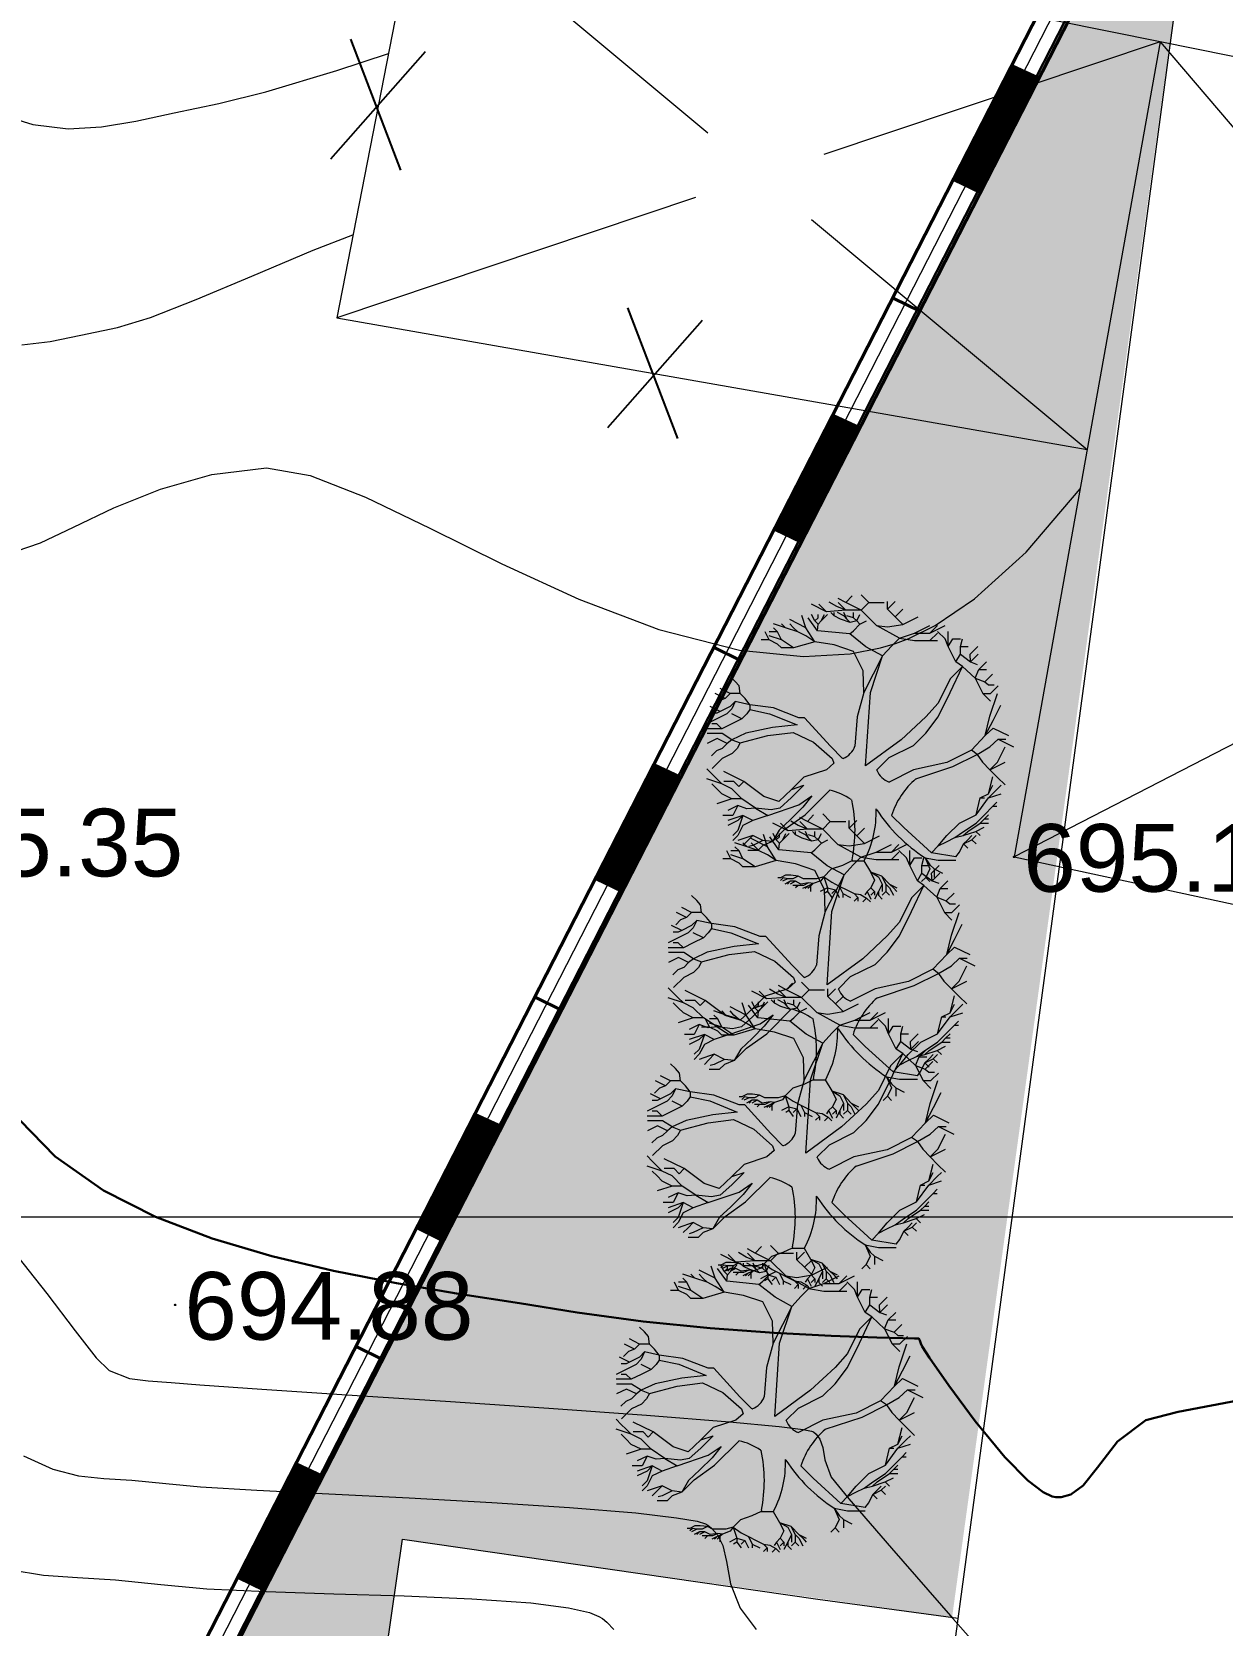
# Model space of a CAD drawing. Header units: feet. Extents: x 3381 to 683784, y 675186 to 4376258.
# Drawn here: x 682581.44 to 682599.03, y 4375747.67 to 4375771.22 of the extents above; entities that cross this region are included whole.
import ezdxf

# ---------------------------------------------------------------- set-up
doc = ezdxf.new("R2010")
doc.units = ezdxf.units.FT
doc.header["$MEASUREMENT"] = 0
doc.header["$PDMODE"] = 34
doc.header["$PDSIZE"] = 0.01
doc.layers.get('0').update_dxf_attribs({"linetype": 'CONTINUOUS'})
doc.layers.get('Defpoints').update_dxf_attribs({"linetype": 'CONTINUOUS'})
doc.layers.add('0_Point_Height', color=2, linetype='CONTINUOUS')
doc.layers.add('0_Point_Point', color=7, linetype='CONTINUOUS')
for name, color, linetype, lineweight in [('ANA HORIZONTAL', 24, 'CONTINUOUS', 30), ('das tikili', 5, 'CONTINUOUS', 0), ('HORIZANTAL', 24, 'CONTINUOUS', 13), ('km setka', 170, 'CONTINUOUS', 15), ('su xtti', 7, 'CONTINUOUS', 30), ('дерево', 96, 'CONTINUOUS', 5)]:
    doc.layers.add(name, color=color, linetype=linetype, lineweight=lineweight)
doc.styles.get("Standard").update_dxf_attribs({"font": 'arial.ttf', "height": 2})
doc.dimstyles.new('ISO-25', dxfattribs={"dimtxt": 2, "dimasz": 1, "dimexe": 1.25, "dimexo": 0.625, "dimtad": 1, "dimtxsty": 'Standard', "dimblk": 'OBLIQUE', "dimcen": 2.5, "dimadec": 0, "dimazin": 0, "dimtfac": 1, "dimtmove": 0, "dimatfit": 3, "dimldrblk": 'OBLIQUE', "dimfxl": 1, "dimarcsym": 0})
pattern_1 = [(90, (1766.15535, 840.54114), (-0.707106781, 0.707106781), [0.1875, -1.226713563]), (45, (1766.1554, 840.5411), (-0.70710678119, 0.70710678119), [0.1875, -0.8125]), (135, (1766.1554, 840.5411), (-0.70710678119, -0.70710678119), [0.1875, -0.8125])]

# ---------------------------------------------------------------- blocks, each defined once
blk = doc.blocks.new('_Oblique')
at = {"color": 0, "linetype": 'ByBlock', "lineweight": -2}
blk.add_line((-0.5, -0.5), (0.5, 0.5), dxfattribs=at)
blk = doc.blocks.new('*D71')
at = {"color": 0, "lineweight": -2, "transparency": 16777216}
blk.add_arc((682617.747, 4375829.881), 9.171, 157.6168, 262.2234, dxfattribs=at)
at = {"layer": 'Defpoints', "color": 0, "lineweight": 18, "transparency": 16777216}
for p in [(682619.446, 4375842.323), (682597.785, 4375838.101, 709.272), (682629.221, 4375825.155, 709.019), (682611.534, 4375823.135), (682606.903, 4375750.477)]:
    blk.add_point(p, dxfattribs=at)
at = {"color": 0, "lineweight": -2, "transparency": 16777216}
for p, rotation in [((682609.267, 4375833.373), 67.6168135666114), ((682616.506, 4375820.795), 352.2234362131171)]:
    blk.add_blockref('_Oblique', p, dxfattribs=dict(at, rotation=rotation))
at = {"color": 0, "lineweight": 25, "transparency": 16777216, "insert": (682611.225, 4375826.128), "char_height": 2, "attachment_point": 5, "rotation": 299.9201}
blk.add_mtext('105°', dxfattribs=at)
blk = doc.blocks.new('*D72')
at = {"color": 0, "lineweight": -2, "transparency": 16777216}
blk.add_arc((682617.747, 4375829.881), 9.031, 262.2234, 337.6168, dxfattribs=at)
at = {"layer": 'Defpoints', "color": 0, "lineweight": 18, "transparency": 16777216}
for p in [(682619.446, 4375842.323), (682597.785, 4375838.101, 709.272), (682629.221, 4375825.155, 709.019), (682620.44, 4375821.261), (682606.903, 4375750.477)]:
    blk.add_point(p, dxfattribs=at)
at = {"color": 0, "lineweight": -2, "transparency": 16777216}
for p, rotation in [((682626.097, 4375826.442), 67.61681356638918), ((682616.525, 4375820.933), 172.2234362133806)]:
    blk.add_blockref('_Oblique', p, dxfattribs=dict(at, rotation=rotation))
at = {"color": 0, "lineweight": 25, "transparency": 16777216, "insert": (682621.432, 4375823.477), "char_height": 2, "attachment_point": 5, "rotation": 29.9201}
blk.add_mtext('75°', dxfattribs=at)
blk = doc.blocks.new('sam')
at = {"layer": 'дерево'}
for p, q in [((8656816.93, 4482451.24), (8656814.29, 4482452.58)), ((8656816.93, 4482451.24), (8656815.59, 4482452.58)), ((8656818.71, 4482452.13), (8656817.38, 4482452.93)), ((8656820.29, 4482452.84), (8656818.95, 4482453.56)), ((8656820.29, 4482451.51), (8656818.95, 4482452.84)), ((8656820.29, 4482452.84), (8656821.35, 4482454)), ((8656822.96, 4482451.51), (8656820.29, 4482452.84)), ((8656824.26, 4482452.84), (8656822.96, 4482454.18)), ((8656822.96, 4482451.51), (8656824.26, 4482452.84)), ((8656824.26, 4482452.84), (8656826.94, 4482452.84)), ((8656827.53, 4482451.69), (8656827.53, 4482453.02)), ((8656827.53, 4482451.69), (8656828.86, 4482453.02)), ((8656813.34, 4482448.45), (8656810.52, 4482449.87)), ((8656813.34, 4482448.45), (8656812.63, 4482450.56)), ((8656815.33, 4482447.94), (8656813.75, 4482450.17)), ((8656814.88, 4482449.64), (8656814.32, 4482450.74)), ((8656814.88, 4482449.64), (8656815.45, 4482450.17)), ((8656815.45, 4482449.07), (8656814.88, 4482449.64)), ((8656815.45, 4482450.17), (8656815.45, 4482450.74)), ((8656815.45, 4482449.07), (8656816.01, 4482449.64)), ((8656816.01, 4482449.64), (8656817.11, 4482450.74)), ((8656816.01, 4482449.64), (8656816.54, 4482450.74)), ((8656820.29, 4482451.51), (8656816.93, 4482451.24)), ((8656818.24, 4482450.53), (8656817.67, 4482451.09)), ((8656818.24, 4482450.53), (8656818.24, 4482451.09)), ((8656819.36, 4482449.96), (8656818.24, 4482450.53)), ((8656820.29, 4482451.51), (8656818.71, 4482452.13)), ((8656819.93, 4482450.53), (8656818.8, 4482451.09)), ((8656821.03, 4482449.4), (8656819.36, 4482449.96)), ((8656820.46, 4482449.96), (8656819.93, 4482451.09)), ((8656820.46, 4482449.96), (8656819.93, 4482450.53)), ((8656822.96, 4482451.51), (8656820.29, 4482451.51)), ((8656821.59, 4482450.17), (8656820.46, 4482450.53)), ((8656821.03, 4482449.4), (8656820.46, 4482449.96)), ((8656822.16, 4482449.64), (8656821.03, 4482449.4)), ((8656821.59, 4482450.17), (8656821.59, 4482451.09)), ((8656822.16, 4482449.64), (8656821.59, 4482450.17)), ((8656822.16, 4482449.64), (8656822.72, 4482450.74)), ((8656822.72, 4482449.07), (8656822.16, 4482449.64)), ((8656822.72, 4482449.07), (8656823.85, 4482449.64)), ((8656825.6, 4482448.87), (8656822.96, 4482451.51)), ((8656828.86, 4482450.38), (8656827.53, 4482451.69)), ((8656828.86, 4482450.38), (8656830.2, 4482451.69)), ((8656830.2, 4482449.04), (8656828.86, 4482450.38)), ((8656830.2, 4482449.04), (8656832.84, 4482450.38)), ((8656806.98, 4482446.34), (8656806.27, 4482447.77)), ((8656808.41, 4482447.77), (8656806.98, 4482447.77)), ((8656809.09, 4482446.34), (8656806.98, 4482447.05)), ((8656809.81, 4482448.45), (8656807.7, 4482449.16)), ((8656808.41, 4482447.77), (8656807.7, 4482448.45)), ((8656809.09, 4482446.34), (8656808.41, 4482447.77)), ((8656809.81, 4482448.45), (8656809.09, 4482449.16)), ((8656811.91, 4482447.77), (8656809.81, 4482448.45)), ((8656811.2, 4482448.45), (8656810.52, 4482449.16)), ((8656811.91, 4482447.77), (8656811.2, 4482448.45)), ((8656813.34, 4482447.05), (8656811.91, 4482447.77)), ((8656814.88, 4482446.04), (8656813.34, 4482448.45)), ((8656814.88, 4482446.04), (8656813.34, 4482447.05)), ((8656815.33, 4482447.94), (8656815.45, 4482449.07)), ((8656820.94, 4482447.38), (8656815.33, 4482447.94)), ((8656820.94, 4482447.38), (8656821.59, 4482447.94)), ((8656823.73, 4482445.15), (8656820.94, 4482447.38)), ((8656821.59, 4482447.94), (8656822.72, 4482449.07)), ((8656829.58, 4482446.67), (8656825.6, 4482448.87)), ((8656825.6, 4482448.87), (8656827.53, 4482448.6)), ((8656827.53, 4482448.6), (8656830.2, 4482449.04)), ((8656829.58, 4482446.67), (8656832.22, 4482447.53)), ((8656832.22, 4482447.53), (8656834.89, 4482448.87)), ((8656832.22, 4482447.53), (8656834.89, 4482447.53)), ((8656834.89, 4482447.53), (8656836.2, 4482448.87)), ((8656834.89, 4482447.53), (8656837.53, 4482448.87)), ((8656834.89, 4482446.22), (8656836.2, 4482447.53)), ((8656837.53, 4482446.52), (8656836.2, 4482447.83)), ((8656838.07, 4482445.18), (8656838.07, 4482447.83)), ((8656806.98, 4482446.34), (8656805.59, 4482446.34)), ((8656808.41, 4482445.63), (8656806.98, 4482446.34)), ((8656809.09, 4482444.95), (8656808.41, 4482445.63)), ((8656811.2, 4482444.95), (8656809.09, 4482446.34)), ((8656811.2, 4482444.95), (8656809.09, 4482444.95)), ((8656814.88, 4482446.04), (8656811.2, 4482444.95)), ((8656818.24, 4482445.48), (8656814.88, 4482446.04)), ((8656821.59, 4482444.35), (8656818.24, 4482445.48)), ((8656823.28, 4482441), (8656821.59, 4482444.35)), ((8656826.67, 4482443.58), (8656823.73, 4482445.15)), ((8656826.67, 4482443.58), (8656828.24, 4482445.33)), ((8656828.24, 4482445.33), (8656829.58, 4482446.67)), ((8656829.58, 4482446.67), (8656832.22, 4482446.22)), ((8656832.22, 4482446.22), (8656834.89, 4482446.22)), ((8656834.89, 4482446.22), (8656836.2, 4482446.22)), ((8656838.07, 4482445.18), (8656837.53, 4482446.52)), ((8656838.07, 4482445.18), (8656838.87, 4482446.52)), ((8656839.4, 4482442.54), (8656838.07, 4482445.18)), ((8656838.87, 4482446.52), (8656840.18, 4482446.52)), ((8656840.18, 4482445.18), (8656840.53, 4482446.52)), ((8656840.18, 4482443.85), (8656840.18, 4482445.18)), ((8656840.18, 4482445.18), (8656841.51, 4482445.18)), ((8656841.87, 4482443.85), (8656843.2, 4482445.18)), ((8656826.67, 4482443.58), (8656823.4, 4482437.2)), ((8656824.53, 4482437.2), (8656826.67, 4482443.58)), ((8656838.39, 4482437.2), (8656840.53, 4482441.74)), ((8656840.53, 4482441.74), (8656838.39, 4482439.6)), ((8656839.4, 4482442.54), (8656840.18, 4482443.85)), ((8656840.53, 4482441.74), (8656839.4, 4482442.54)), ((8656840.18, 4482443.85), (8656841.96, 4482442.54)), ((8656840.53, 4482441.74), (8656842.76, 4482439.69)), ((8656841.96, 4482442.54), (8656841.87, 4482443.85)), ((8656841.96, 4482442.54), (8656843.29, 4482443.85)), ((8656841.96, 4482442.54), (8656843.11, 4482442.1)), ((8656843.38, 4482441.21), (8656844.69, 4482442.54)), ((8656801.05, 4482439.13), (8656800.16, 4482439.99)), ((8656801.73, 4482438.36), (8656801.05, 4482439.13)), ((8656823.4, 4482437.2), (8656823.28, 4482441)), ((8656838.39, 4482439.6), (8656836.29, 4482435.36)), ((8656842.76, 4482439.69), (8656843.38, 4482441.21)), ((8656842.76, 4482439.69), (8656844.09, 4482437.05)), ((8656842.76, 4482439.69), (8656844.42, 4482439.07)), ((8656843.38, 4482441.21), (8656844.69, 4482441.21)), ((8656844.42, 4482439.07), (8656845.76, 4482440.4)), ((8656844.42, 4482439.07), (8656845.04, 4482438.53)), ((8656845.04, 4482438.53), (8656846.02, 4482438.53)), ((8656799.3, 4482436.16), (8656797.57, 4482437.02)), ((8656799.3, 4482436.16), (8656798.26, 4482435.74)), ((8656800.16, 4482437.02), (8656798.44, 4482437.91)), ((8656800.16, 4482437.02), (8656799.3, 4482436.16)), ((8656801.91, 4482437.02), (8656800.16, 4482437.02)), ((8656801.91, 4482437.02), (8656801.73, 4482438.36)), ((8656802.77, 4482436.16), (8656801.91, 4482437.02)), ((8656803.6, 4482435.09), (8656802.77, 4482436.16)), ((8656823.4, 4482437.2), (8656822.27, 4482432.95)), ((8656823.7, 4482424.46), (8656824.53, 4482437.2)), ((8656836.29, 4482432.95), (8656838.39, 4482437.2)), ((8656844.09, 4482437.05), (8656845.4, 4482437.05)), ((8656844.09, 4482437.05), (8656845.4, 4482435.71)), ((8656845.31, 4482433.07), (8656846.65, 4482437.05)), ((8656845.4, 4482437.05), (8656846.74, 4482438.36)), ((8656798.44, 4482433.9), (8656796.68, 4482434.76)), ((8656797.84, 4482433.61), (8656796.98, 4482433.61)), ((8656798.26, 4482435.74), (8656797.4, 4482434.88)), ((8656798.44, 4482433.9), (8656797.84, 4482433.61)), ((8656799.59, 4482433.49), (8656797.84, 4482432.63)), ((8656800.16, 4482434.76), (8656798.44, 4482433.9)), ((8656800.45, 4482434.38), (8656799.59, 4482433.49)), ((8656801.05, 4482435.65), (8656800.16, 4482434.76)), ((8656801.05, 4482435.65), (8656800.45, 4482434.38)), ((8656802.21, 4482432.63), (8656800.45, 4482433.49)), ((8656803.6, 4482435.09), (8656801.05, 4482435.65)), ((8656803.07, 4482433.49), (8656802.21, 4482432.63)), ((8656803.6, 4482434.23), (8656803.07, 4482433.49)), ((8656807.7, 4482434.53), (8656803.6, 4482435.09)), ((8656803.6, 4482435.09), (8656803.6, 4482434.23)), ((8656803.6, 4482434.23), (8656806.99, 4482433.52)), ((8656806.99, 4482433.52), (8656811.79, 4482431.56)), ((8656812.09, 4482432.83), (8656807.7, 4482434.53)), ((8656836.29, 4482435.36), (8656834.15, 4482432.95)), ((8656844.51, 4482429.72), (8656845.31, 4482433.07)), ((8656845.85, 4482432.36), (8656847.18, 4482435)), ((8656797.84, 4482432.63), (8656796.12, 4482431.76)), ((8656798.73, 4482430.9), (8656796.12, 4482430.9)), ((8656797.84, 4482431.76), (8656796.98, 4482431.76)), ((8656798.73, 4482430.9), (8656797.84, 4482431.76)), ((8656800.45, 4482431.76), (8656798.73, 4482430.9)), ((8656802.21, 4482432.63), (8656800.45, 4482431.76)), ((8656807.55, 4482431.11), (8656802.89, 4482430.13)), ((8656806.72, 4482429.72), (8656811.11, 4482430.28)), ((8656811.79, 4482431.56), (8656807.55, 4482431.11)), ((8656811.11, 4482430.28), (8656814.64, 4482428.59)), ((8656813.07, 4482432.83), (8656812.09, 4482432.83)), ((8656817.61, 4482427.88), (8656813.07, 4482432.83)), ((8656822.27, 4482432.95), (8656821.86, 4482427.88)), ((8656834.15, 4482432.95), (8656829.9, 4482429)), ((8656834.15, 4482430.13), (8656836.29, 4482432.95)), ((8656844.51, 4482429.72), (8656845.85, 4482432.36)), ((8656844.51, 4482429.72), (8656845.85, 4482431.02)), ((8656845.85, 4482431.02), (8656848.52, 4482429.72)), ((8656798.79, 4482430.07), (8656796.18, 4482430.07)), ((8656797.9, 4482429.21), (8656796.18, 4482428.35)), ((8656798.79, 4482427.49), (8656797.78, 4482427.07)), ((8656799.65, 4482428.35), (8656797.9, 4482429.21)), ((8656800.48, 4482429), (8656798.79, 4482430.07)), ((8656799.65, 4482428.35), (8656798.79, 4482427.49)), ((8656800.48, 4482429), (8656799.65, 4482428.35)), ((8656802.89, 4482430.13), (8656800.48, 4482429)), ((8656800.48, 4482429), (8656801.91, 4482428.44)), ((8656801.37, 4482427.49), (8656800.51, 4482426.6)), ((8656801.91, 4482428.44), (8656801.37, 4482427.49)), ((8656801.91, 4482428.44), (8656806.72, 4482429.72)), ((8656814.64, 4482428.59), (8656817.88, 4482425.74)), ((8656819.72, 4482425.74), (8656817.61, 4482427.88)), ((8656829.9, 4482429), (8656823.7, 4482424.46)), ((8656827.8, 4482425.89), (8656832.04, 4482428.02)), ((8656832.04, 4482428.02), (8656834.15, 4482430.13)), ((8656842.08, 4482427.16), (8656844.51, 4482429.72)), ((8656843.09, 4482426.45), (8656845.31, 4482427.76)), ((8656845.31, 4482427.76), (8656846.74, 4482429.09)), ((8656846.65, 4482425.12), (8656847.98, 4482427.76)), ((8656846.74, 4482429.09), (8656849.38, 4482427.76)), ((8656846.74, 4482429.09), (8656848.07, 4482429.09)), ((8656797.78, 4482427.07), (8656796.92, 4482426.21)), ((8656798.79, 4482425.74), (8656797.04, 4482424.02)), ((8656800.51, 4482426.6), (8656798.79, 4482425.74)), ((8656818.18, 4482424.91), (8656816.9, 4482423.78)), ((8656817.88, 4482425.74), (8656818.18, 4482424.91)), ((8656819.79, 4482425.76), (8656819.73, 4482425.73)), ((8656825.66, 4482423.78), (8656827.8, 4482425.89)), ((8656837.83, 4482425.03), (8656832.04, 4482423.78)), ((8656842.08, 4482427.16), (8656837.83, 4482425.03)), ((8656838.84, 4482424.34), (8656843.09, 4482426.45)), ((8656843.09, 4482426.45), (8656842.08, 4482427.16)), ((8656843.09, 4482426.45), (8656844.01, 4482425.12)), ((8656844.01, 4482425.12), (8656845.31, 4482423.78)), ((8656845.31, 4482423.78), (8656846.65, 4482425.12)), ((8656845.31, 4482423.78), (8656847.98, 4482425.12)), ((8656796.98, 4482423.07), (8656796.12, 4482423.96)), ((8656798.73, 4482421.34), (8656796.12, 4482422.21)), ((8656797.84, 4482422.21), (8656796.98, 4482423.07)), ((8656798.73, 4482421.34), (8656797.84, 4482422.21)), ((8656802.53, 4482421.76), (8656799.06, 4482423.48)), ((8656812.95, 4482422.5), (8656810.82, 4482420.37)), ((8656816.9, 4482423.78), (8656812.95, 4482422.5)), ((8656825.68, 4482423.71), (8656825.65, 4482423.77)), ((8656832.04, 4482423.78), (8656827.8, 4482421.64)), ((8656832.44, 4482422.2), (8656832.47, 4482422.23)), ((8656832.46, 4482422.21), (8656838.84, 4482424.34)), ((8656845.07, 4482419.62), (8656845.82, 4482422.53)), ((8656845.31, 4482423.78), (8656846.65, 4482422.44)), ((8656846.65, 4482422.44), (8656847.98, 4482421.14)), ((8656797.84, 4482420.48), (8656796.98, 4482421.34)), ((8656798.73, 4482419.59), (8656797.84, 4482420.48)), ((8656800.45, 4482420.48), (8656798.73, 4482421.34)), ((8656800.45, 4482418.73), (8656798.73, 4482419.59)), ((8656800.81, 4482421.76), (8656799.06, 4482421.76)), ((8656802.21, 4482418.73), (8656800.45, 4482420.48)), ((8656801.67, 4482420.87), (8656800.81, 4482421.76)), ((8656802.53, 4482421.76), (8656801.67, 4482420.87)), ((8656806.01, 4482419.15), (8656802.53, 4482421.76)), ((8656808.62, 4482418.29), (8656806.01, 4482419.15)), ((8656810.81, 4482420.37), (8656808.62, 4482418.29)), ((8656810.82, 4482420.37), (8656812.95, 4482421.08)), ((8656812.95, 4482421.08), (8656810.82, 4482418.94)), ((8656812.09, 4482417.69), (8656814.35, 4482419.24)), ((8656814.35, 4482419.24), (8656812.8, 4482417.25)), ((8656813.22, 4482415.97), (8656817.47, 4482420.22)), ((8656843.62, 4482418.91), (8656845.07, 4482419.62)), ((8656845.07, 4482419.62), (8656845.82, 4482421.08)), ((8656845.07, 4482418.91), (8656846.53, 4482420.37)), ((8656845.07, 4482418.91), (8656847.27, 4482419.62)), ((8656846.53, 4482420.37), (8656847.27, 4482421.08)), ((8656800.45, 4482418.73), (8656797.84, 4482417.87)), ((8656801.49, 4482417.57), (8656799.77, 4482416.71)), ((8656802.21, 4482418.73), (8656800.45, 4482418.73)), ((8656801.49, 4482417.57), (8656800.63, 4482415.85)), ((8656803.07, 4482417.01), (8656801.49, 4482417.57)), ((8656804.58, 4482417.13), (8656802.21, 4482418.73)), ((8656804.58, 4482417.13), (8656803.07, 4482417.01)), ((8656807.28, 4482416.83), (8656804.58, 4482417.13)), ((8656804.58, 4482417.13), (8656806.72, 4482415.85)), ((8656806.72, 4482415.85), (8656812.09, 4482417.69)), ((8656808.83, 4482417.13), (8656807.28, 4482416.83)), ((8656810.82, 4482418.94), (8656808.83, 4482417.13)), ((8656812.8, 4482417.25), (8656810.67, 4482415.14)), ((8656821.2, 4482418.58), (8656821.29, 4482418.52)), ((8656825.63, 4482416.84), (8656825.54, 4482416.99)), ((8656842.91, 4482415.97), (8656845.07, 4482418.91)), ((8656842.91, 4482415.97), (8656843.62, 4482418.91)), ((8656843.62, 4482418.91), (8656844.36, 4482418.91)), ((8656844.36, 4482415.97), (8656845.82, 4482417.43)), ((8656845.82, 4482417.43), (8656846.53, 4482418.17)), ((8656845.82, 4482417.43), (8656846.53, 4482417.43)), ((8656800.63, 4482415.85), (8656798.91, 4482415.85)), ((8656802.38, 4482415.85), (8656799.77, 4482414.96)), ((8656801.49, 4482414.96), (8656799.77, 4482414.1)), ((8656802.38, 4482415.85), (8656801.49, 4482414.96)), ((8656802.38, 4482415.85), (8656801.49, 4482413.24)), ((8656802.38, 4482414.1), (8656801.49, 4482412.38)), ((8656804.11, 4482414.96), (8656802.38, 4482415.85)), ((8656804.11, 4482414.96), (8656802.38, 4482414.1)), ((8656806.72, 4482415.85), (8656804.11, 4482414.96)), ((8656810.67, 4482415.14), (8656808.71, 4482413.3)), ((8656809.69, 4482413.45), (8656813.22, 4482415.97)), ((8656830.35, 4482413.72), (8656828.21, 4482415.85)), ((8656835.16, 4482409.32), (8656830.35, 4482413.72)), ((8656837.8, 4482412.35), (8656840, 4482414.52)), ((8656840, 4482414.52), (8656842.91, 4482415.97)), ((8656840.71, 4482413.06), (8656842.91, 4482414.52)), ((8656841.45, 4482413.06), (8656843.62, 4482414.52)), ((8656842.85, 4482413.06), (8656844.3, 4482413.8)), ((8656842.91, 4482414.52), (8656844.36, 4482415.97)), ((8656843.62, 4482414.52), (8656844.36, 4482415.26)), ((8656843.62, 4482414.52), (8656845.07, 4482414.52)), ((8656844.36, 4482415.26), (8656845.07, 4482415.97)), ((8656844.36, 4482415.26), (8656845.07, 4482415.26)), ((8656801.49, 4482413.24), (8656800.63, 4482412.38)), ((8656801.49, 4482412.38), (8656800.63, 4482411.49)), ((8656804.11, 4482412.38), (8656801.49, 4482411.49)), ((8656803.24, 4482411.49), (8656802.38, 4482410.63)), ((8656804.11, 4482412.38), (8656803.24, 4482411.49)), ((8656805.86, 4482411.49), (8656804.11, 4482412.38)), ((8656805.86, 4482411.49), (8656804.11, 4482410.63)), ((8656807.55, 4482411.31), (8656805.86, 4482411.49)), ((8656807.55, 4482411.31), (8656805.86, 4482410.63)), ((8656807.55, 4482411.31), (8656809.69, 4482413.45)), ((8656808.71, 4482413.3), (8656807.55, 4482411.31)), ((8656836.32, 4482410.54), (8656837.8, 4482412.35)), ((8656836.32, 4482410.54), (8656837.77, 4482411.28)), ((8656837.77, 4482411.28), (8656839.23, 4482411.99)), ((8656839.23, 4482411.99), (8656840.71, 4482413.06)), ((8656839.23, 4482411.99), (8656840.68, 4482412.35)), ((8656840, 4482409.44), (8656840.71, 4482410.89)), ((8656840.68, 4482412.35), (8656842.85, 4482413.06)), ((8656840.68, 4482412.35), (8656841.45, 4482413.06)), ((8656840.71, 4482410.89), (8656842.16, 4482411.61)), ((8656840.71, 4482410.89), (8656841.45, 4482411.61)), ((8656840.71, 4482410.89), (8656841.45, 4482410.15)), ((8656841.45, 4482411.61), (8656842.16, 4482412.35)), ((8656842.16, 4482411.61), (8656842.91, 4482412.35)), ((8656842.16, 4482411.61), (8656842.91, 4482410.89)), ((8656842.85, 4482413.06), (8656843.59, 4482412.35)), ((8656804.97, 4482409.77), (8656803.24, 4482409.77)), ((8656804.11, 4482410.63), (8656803.42, 4482410.45)), ((8656805.86, 4482410.63), (8656804.97, 4482409.77)), ((8656821.35, 4482408.15), (8656821.32, 4482407.91)), ((8656834.03, 4482408.49), (8656836.29, 4482408.04)), ((8656834.03, 4482408.49), (8656834.89, 4482407.24)), ((8656834.03, 4482408.49), (8656834.89, 4482406.53)), ((8656835.16, 4482409.32), (8656836.32, 4482410.54)), ((8656839.4, 4482408.64), (8656835.16, 4482409.32)), ((8656839.4, 4482408.64), (8656840, 4482409.44)), ((8656809.81, 4482405.46), (8656808.91, 4482404.99)), ((8656810.73, 4482405.46), (8656809.81, 4482405.46)), ((8656811.97, 4482405.31), (8656810.73, 4482405.46)), ((8656811.97, 4482405.31), (8656811.08, 4482404.84)), ((8656812.89, 4482404.84), (8656811.97, 4482405.31)), ((8656817.73, 4482406.5), (8656816.43, 4482405.19)), ((8656819.69, 4482407.15), (8656817.73, 4482406.5)), ((8656821.29, 4482407.93), (8656819.69, 4482407.15)), ((8656821.29, 4482407.93), (8656823.4, 4482407.93)), ((8656823.4, 4482407.93), (8656824.53, 4482406.03)), ((8656823.47, 4482407.99), (8656823.41, 4482407.93)), ((8656824.53, 4482406.03), (8656826.49, 4482405.37)), ((8656824.53, 4482406.03), (8656825.93, 4482405.19)), ((8656824.53, 4482406.03), (8656825.27, 4482404.57)), ((8656826.49, 4482405.37), (8656827.88, 4482403.92)), ((8656826.49, 4482405.37), (8656827.23, 4482403.92)), ((8656834.89, 4482406.53), (8656834.18, 4482405.08)), ((8656834.89, 4482407.24), (8656835.63, 4482406.53)), ((8656835.63, 4482406.53), (8656835.63, 4482405.08)), ((8656835.63, 4482406.53), (8656837.09, 4482405.79)), ((8656836.29, 4482408.04), (8656839.4, 4482408.04)), ((8656808.91, 4482404.99), (8656808.44, 4482404.99)), ((8656809.36, 4482404.99), (8656808.91, 4482404.54)), ((8656810.16, 4482404.84), (8656809.24, 4482404.39)), ((8656810.16, 4482404.84), (8656809.36, 4482404.99)), ((8656810.61, 4482404.39), (8656809.69, 4482403.92)), ((8656811.08, 4482404.84), (8656810.16, 4482404.84)), ((8656810.61, 4482404.39), (8656810.16, 4482403.92)), ((8656811.53, 4482404.39), (8656810.61, 4482403.92)), ((8656811.53, 4482404.39), (8656810.61, 4482404.39)), ((8656811.97, 4482403.68), (8656811.08, 4482403.68)), ((8656812.45, 4482403.92), (8656811.53, 4482404.39)), ((8656811.97, 4482403.68), (8656811.53, 4482403.24)), ((8656812.89, 4482403.68), (8656811.97, 4482403.68)), ((8656813.81, 4482404.13), (8656812.45, 4482403.92)), ((8656813.66, 4482403.56), (8656812.74, 4482403.12)), ((8656815.18, 4482404.84), (8656812.89, 4482404.84)), ((8656813.81, 4482404.13), (8656812.89, 4482403.68)), ((8656813.66, 4482403.56), (8656813.22, 4482403.12)), ((8656814.58, 4482404.01), (8656813.66, 4482403.56)), ((8656814.11, 4482403.56), (8656813.66, 4482403.12)), ((8656814.58, 4482404.01), (8656813.81, 4482404.13)), ((8656814.58, 4482404.01), (8656814.11, 4482403.56)), ((8656814.11, 4482403.56), (8656814.11, 4482402.64)), ((8656815.95, 4482404.48), (8656814.58, 4482404.01)), ((8656816.43, 4482405.19), (8656815.18, 4482404.84)), ((8656817.08, 4482403.27), (8656815.8, 4482402.61)), ((8656816.43, 4482405.19), (8656815.95, 4482404.48)), ((8656816.43, 4482405.19), (8656817.08, 4482403.27)), ((8656816.43, 4482405.19), (8656817.82, 4482404.22)), ((8656817.08, 4482402.61), (8656816.51, 4482402.26)), ((8656817.08, 4482403.27), (8656817.08, 4482402.61)), ((8656817.08, 4482403.27), (8656818.47, 4482402.91)), ((8656817.08, 4482402.61), (8656817.82, 4482401.6)), ((8656817.82, 4482404.22), (8656819.13, 4482403.56)), ((8656818.47, 4482402.91), (8656817.82, 4482402.26)), ((8656818.47, 4482402.91), (8656819.13, 4482401.6)), ((8656819.13, 4482403.56), (8656819.78, 4482402.26)), ((8656819.13, 4482403.56), (8656820.43, 4482402.91)), ((8656820.43, 4482402.91), (8656821.71, 4482402.26)), ((8656823.97, 4482402.61), (8656823.58, 4482402.02)), ((8656824.62, 4482403.27), (8656823.97, 4482402.61)), ((8656823.97, 4482402.61), (8656824.62, 4482401.31)), ((8656825.27, 4482404.57), (8656824.62, 4482403.27)), ((8656824.62, 4482403.27), (8656825.27, 4482402.61)), ((8656825.27, 4482402.61), (8656824.62, 4482401.96)), ((8656825.93, 4482402.61), (8656825.27, 4482401.31)), ((8656825.27, 4482402.61), (8656825.27, 4482401.96)), ((8656825.93, 4482405.19), (8656826.58, 4482403.92)), ((8656826.58, 4482403.92), (8656825.93, 4482402.61)), ((8656825.93, 4482402.61), (8656825.93, 4482401.96)), ((8656826.58, 4482403.92), (8656826.58, 4482402.61)), ((8656827.23, 4482402.61), (8656826.58, 4482401.96)), ((8656827.23, 4482403.92), (8656827.23, 4482402.61)), ((8656827.23, 4482403.92), (8656827.88, 4482403.27)), ((8656827.23, 4482402.61), (8656827.88, 4482401.96)), ((8656827.88, 4482403.92), (8656829.16, 4482403.27)), ((8656827.88, 4482403.92), (8656828.54, 4482403.27)), ((8656827.88, 4482403.27), (8656828.54, 4482401.96)), ((8656828.54, 4482403.27), (8656829.16, 4482402.61)), ((8656834.18, 4482405.08), (8656833.44, 4482404.33)), ((8656834.18, 4482405.08), (8656834.89, 4482404.33)), ((8656819.78, 4482402.26), (8656821.09, 4482401.6)), ((8656819.78, 4482402.26), (8656819.78, 4482401.6)), ((8656821.71, 4482402.26), (8656822.36, 4482401.6)), ((8656821.71, 4482402.26), (8656822.84, 4482402.08)), ((8656822.36, 4482401.6), (8656821.71, 4482400.95)), ((8656822.36, 4482401.6), (8656822.36, 4482400.95)), ((8656822.84, 4482402.08), (8656823.88, 4482401.48)), ((8656823.88, 4482401.48), (8656823.25, 4482400.83)), ((8656823.88, 4482401.48), (8656824.53, 4482400.83)), ((8656825.93, 4482401.96), (8656826.58, 4482401.31))]:
    blk.add_line(p, q, dxfattribs=at)
for centre, radius, start, end in [((8656818.5, 4482429.09), 3.57, 291.0582, 340.0573), ((8656829.01, 4482425), 3.57, 201.058, 250.0568), ((8656841.78, 4482411.4), 14.28, 130.8291, 161.8284), ((8656815.12, 4482409.8), 10.68, 55.3162, 77.3154), ((8656796.92, 4482413.21), 24.95, 348.2991, 12.2999), ((8656807.73, 4482416.36), 17.82, 332.0051, 2.0039), ((8656849.47, 4482432.42), 28.48, 213.1714, 237.1713)]:
    blk.add_arc(centre, radius, start, end, dxfattribs=at)

msp = doc.modelspace()

# ---------------------------------------------------------------- hatches: boundary and pattern name
at = {"lineweight": 25}
h = msp.add_hatch(dxfattribs=at)
h.set_pattern_fill('GRASS', color=3)
h.set_pattern_definition(pattern_1)
edge = h.paths.add_edge_path(flags=16)
edge.add_arc((682579.126, 4375717.036), 3.56, 0, 360)
edge = h.paths.add_edge_path()
edge.add_line((682581.918, 4375719.244), (682586.455, 4375718.637))
edge.add_line((682586.455, 4375718.637), (682586.842, 4375721.526))
edge.add_line((682586.842, 4375721.526), (682579.516, 4375722.515))
edge.add_line((682579.516, 4375722.515), (682581.657, 4375738.371))
edge.add_line((682581.657, 4375738.371), (682590.03, 4375737.24))
edge.add_line((682590.03, 4375737.24), (682590.757, 4375742.624))
edge.add_line((682590.757, 4375742.624), (682586.105, 4375743.295))
edge.add_line((682586.105, 4375743.295), (682586.919, 4375748.936))
edge.add_line((682586.919, 4375748.936), (682595.041, 4375747.783))
edge.add_line((682595.041, 4375747.783), (682598.787, 4375774.898))
edge.add_line((682598.787, 4375774.898), (682598.88, 4375775.588))
edge.add_line((682598.88, 4375775.588), (682598.609, 4375775.095))
edge.add_line((682598.609, 4375775.095), (682561.072, 4375701.765))
edge.add_line((682561.072, 4375701.765), (682652.667, 4375673.889))
edge.add_line((682652.667, 4375673.889), (682684.525, 4375754.529))
edge.add_line((682684.525, 4375754.529), (682677.414, 4375757.25))
edge.add_line((682677.414, 4375757.25), (682675.66, 4375752.667))
edge.add_line((682675.66, 4375752.667), (682667.296, 4375755.6))
edge.add_arc((682826.725, 4375690.715), 172.127, 157.85455, 159.31778)
edge.add_line((682665.691, 4375751.508), (682679.056, 4375749.711))
edge.add_line((682679.056, 4375749.711), (682678.314, 4375744.463))
edge.add_line((682678.314, 4375744.463), (682664.985, 4375746.27))
edge.add_arc((682665.285, 4375743.129), 3.155, 95.4615, 167.5925)
edge.add_line((682662.203, 4375743.807), (682662.203, 4375742.852))
edge.add_line((682662.203, 4375742.852), (682663.87, 4375743.246))
edge.add_line((682663.87, 4375743.246), (682669.462, 4375742.267))
edge.add_line((682669.462, 4375742.267), (682667.512, 4375729.083))
edge.add_line((682667.512, 4375729.083), (682667.293, 4375729.083))
edge.add_line((682667.293, 4375729.083), (682662.203, 4375729.801))
edge.add_line((682662.203, 4375729.801), (682662.815, 4375735.168))
edge.add_line((682662.815, 4375735.168), (682667.918, 4375734.469))
edge.add_line((682667.918, 4375734.469), (682668.269, 4375737.031))
edge.add_line((682668.269, 4375737.031), (682663.089, 4375737.741))
edge.add_line((682663.089, 4375737.741), (682663.684, 4375742.829))
edge.add_line((682663.684, 4375742.829), (682662.104, 4375742.62))
edge.add_line((682662.104, 4375742.62), (682660.048, 4375726.654))
edge.add_line((682660.048, 4375726.654), (682668.784, 4375725.445))
edge.add_line((682668.784, 4375725.445), (682667.953, 4375718.089))
edge.add_line((682667.953, 4375718.089), (682659.17, 4375719.305))
edge.add_line((682659.17, 4375719.305), (682658.791, 4375716.654))
edge.add_line((682658.791, 4375716.654), (682652.663, 4375717.458))
edge.add_arc((682652.227, 4375707.467), 10, 87.4993, 110.7786)
edge.add_line((682648.679, 4375716.817), (682658.429, 4375715.391))
edge.add_line((682658.429, 4375715.391), (682657.802, 4375711.896))
edge.add_line((682657.802, 4375711.896), (682654.491, 4375712.422))
edge.add_line((682654.491, 4375712.422), (682654.885, 4375715.496))
edge.add_line((682654.885, 4375715.496), (682652.353, 4375715.831))
edge.add_line((682652.353, 4375715.831), (682651.948, 4375712.769))
edge.add_line((682651.948, 4375712.769), (682648.624, 4375713.209))
edge.add_line((682648.624, 4375713.209), (682648.977, 4375716.307))
edge.add_line((682648.977, 4375716.307), (682648.183, 4375716.613))
edge.add_arc((682652.396, 4375707.255), 10.263, 114.2395, 179.0096)
edge.add_line((682642.135, 4375707.432), (682641.785, 4375704.796))
edge.add_line((682641.785, 4375704.796), (682638.798, 4375705.123))
edge.add_line((682638.798, 4375705.123), (682637.918, 4375700.26))
edge.add_line((682637.918, 4375700.26), (682629.208, 4375701.474))
edge.add_line((682629.208, 4375701.474), (682629.896, 4375706.374))
edge.add_line((682629.896, 4375706.374), (682622.97, 4375707.293))
edge.add_line((682622.97, 4375707.293), (682622.557, 4375704.184))
edge.add_line((682622.557, 4375704.184), (682595.928, 4375707.777))
edge.add_line((682595.928, 4375707.777), (682585.207, 4375709.32))
edge.add_line((682585.207, 4375709.32), (682586.256, 4375717.15))
edge.add_line((682586.256, 4375717.15), (682582.635, 4375717.635))
edge.add_arc((682579.126, 4375717.036), 3.56, 9.688, 38.3434)
h = msp.add_hatch(dxfattribs=at)
h.set_pattern_fill('GRASS', color=3)
h.set_pattern_definition(pattern_1)
edge = h.paths.add_edge_path(flags=16)
edge.add_arc((682579.126, 4375717.036), 3.56, 0, 360)
edge = h.paths.add_edge_path()
edge.add_line((682581.918, 4375719.244), (682586.455, 4375718.637))
edge.add_line((682586.455, 4375718.637), (682586.842, 4375721.526))
edge.add_line((682586.842, 4375721.526), (682579.516, 4375722.515))
edge.add_line((682579.516, 4375722.515), (682581.657, 4375738.371))
edge.add_line((682581.657, 4375738.371), (682590.03, 4375737.24))
edge.add_line((682590.03, 4375737.24), (682590.757, 4375742.624))
edge.add_line((682590.757, 4375742.624), (682586.105, 4375743.295))
edge.add_line((682586.105, 4375743.295), (682586.919, 4375748.936))
edge.add_line((682586.919, 4375748.936), (682595.041, 4375747.783))
edge.add_line((682595.041, 4375747.783), (682598.787, 4375774.898))
edge.add_line((682598.787, 4375774.898), (682598.88, 4375775.588))
edge.add_line((682598.88, 4375775.588), (682598.609, 4375775.095))
edge.add_line((682598.609, 4375775.095), (682561.072, 4375701.765))
edge.add_line((682561.072, 4375701.765), (682652.667, 4375673.889))
edge.add_line((682652.667, 4375673.889), (682684.525, 4375754.529))
edge.add_line((682684.525, 4375754.529), (682677.414, 4375757.25))
edge.add_line((682677.414, 4375757.25), (682675.66, 4375752.667))
edge.add_line((682675.66, 4375752.667), (682667.296, 4375755.6))
edge.add_arc((682826.725, 4375690.715), 172.127, 157.85455, 159.31778)
edge.add_line((682665.691, 4375751.508), (682679.056, 4375749.711))
edge.add_line((682679.056, 4375749.711), (682678.314, 4375744.463))
edge.add_line((682678.314, 4375744.463), (682664.985, 4375746.27))
edge.add_arc((682665.285, 4375743.129), 3.155, 95.4615, 167.5925)
edge.add_line((682662.203, 4375743.807), (682662.203, 4375742.852))
edge.add_line((682662.203, 4375742.852), (682663.87, 4375743.246))
edge.add_line((682663.87, 4375743.246), (682669.462, 4375742.267))
edge.add_line((682669.462, 4375742.267), (682667.512, 4375729.083))
edge.add_line((682667.512, 4375729.083), (682667.293, 4375729.083))
edge.add_line((682667.293, 4375729.083), (682662.203, 4375729.801))
edge.add_line((682662.203, 4375729.801), (682662.815, 4375735.168))
edge.add_line((682662.815, 4375735.168), (682667.918, 4375734.469))
edge.add_line((682667.918, 4375734.469), (682668.269, 4375737.031))
edge.add_line((682668.269, 4375737.031), (682663.089, 4375737.741))
edge.add_line((682663.089, 4375737.741), (682663.684, 4375742.829))
edge.add_line((682663.684, 4375742.829), (682662.104, 4375742.62))
edge.add_line((682662.104, 4375742.62), (682660.048, 4375726.654))
edge.add_line((682660.048, 4375726.654), (682668.784, 4375725.445))
edge.add_line((682668.784, 4375725.445), (682667.953, 4375718.089))
edge.add_line((682667.953, 4375718.089), (682659.17, 4375719.305))
edge.add_line((682659.17, 4375719.305), (682658.791, 4375716.654))
edge.add_line((682658.791, 4375716.654), (682652.663, 4375717.458))
edge.add_arc((682652.227, 4375707.467), 10, 87.4993, 110.7786)
edge.add_line((682648.679, 4375716.817), (682658.429, 4375715.391))
edge.add_line((682658.429, 4375715.391), (682657.802, 4375711.896))
edge.add_line((682657.802, 4375711.896), (682654.491, 4375712.422))
edge.add_line((682654.491, 4375712.422), (682654.885, 4375715.496))
edge.add_line((682654.885, 4375715.496), (682652.353, 4375715.831))
edge.add_line((682652.353, 4375715.831), (682651.948, 4375712.769))
edge.add_line((682651.948, 4375712.769), (682648.624, 4375713.209))
edge.add_line((682648.624, 4375713.209), (682648.977, 4375716.307))
edge.add_line((682648.977, 4375716.307), (682648.183, 4375716.613))
edge.add_arc((682652.396, 4375707.255), 10.263, 114.2395, 179.0096)
edge.add_line((682642.135, 4375707.432), (682641.785, 4375704.796))
edge.add_line((682641.785, 4375704.796), (682638.798, 4375705.123))
edge.add_line((682638.798, 4375705.123), (682637.918, 4375700.26))
edge.add_line((682637.918, 4375700.26), (682629.208, 4375701.474))
edge.add_line((682629.208, 4375701.474), (682629.896, 4375706.374))
edge.add_line((682629.896, 4375706.374), (682622.97, 4375707.293))
edge.add_line((682622.97, 4375707.293), (682623.404, 4375710.567))
edge.add_arc((682620.431, 4375710.962), 3, 352.4412, 442.1402)
edge.add_line((682620.841, 4375713.934), (682608.946, 4375715.58))
edge.add_line((682608.946, 4375715.58), (682607.684, 4375706.157))
edge.add_line((682607.684, 4375706.157), (682600.38, 4375707.136))
edge.add_line((682600.38, 4375707.136), (682601.634, 4375716.585))
edge.add_line((682601.634, 4375716.585), (682598.619, 4375717.007))
edge.add_line((682598.619, 4375717.007), (682597.358, 4375707.502))
edge.add_line((682597.358, 4375707.502), (682595.928, 4375707.777))
edge.add_line((682595.928, 4375707.777), (682585.207, 4375709.32))
edge.add_line((682585.207, 4375709.32), (682586.256, 4375717.15))
edge.add_line((682586.256, 4375717.15), (682582.635, 4375717.635))
edge.add_arc((682579.126, 4375717.036), 3.56, 9.688, 38.3434)
at = {"lineweight": 50}
h = msp.add_hatch(dxfattribs=at)
h.set_pattern_fill('ANSI31', scale=0.3, angle=-108.2544)
h.set_pattern_definition([(296.7456132817, (-3258624.186352, 6397109.19659), (0.03348800255758, 0.01687612765725), [])])
h.paths.add_polyline_path([(682596.322, 4375770.529), (682595.461, 4375768.847), (682595.074, 4375769.036), (682595.931, 4375770.71)])
h = msp.add_hatch(dxfattribs=at)
h.set_pattern_fill('ANSI31', scale=0.3, angle=-108.2544)
h.set_pattern_definition([(296.7456132817, (-3258626.832345, 6397104.030534), (0.03348800255758, 0.01687612765725), [])])
h.paths.add_polyline_path([(682593.676, 4375765.363), (682592.815, 4375763.681), (682592.428, 4375763.87), (682593.285, 4375765.544)])
h = msp.add_hatch(dxfattribs=at)
h.set_pattern_fill('ANSI31', scale=0.3, angle=-108.2544)
h.set_pattern_definition([(296.7456132817, (-3258629.478337, 6397098.86448), (0.03348800255758, 0.01687612765725), [])])
h.paths.add_polyline_path([(682591.03, 4375760.197), (682590.169, 4375758.515), (682589.782, 4375758.704), (682590.639, 4375760.378)])
h = msp.add_hatch(dxfattribs=at)
h.set_pattern_fill('ANSI31', scale=0.3, angle=-108.2544)
h.set_pattern_definition([(296.7456132817, (-3258632.12433, 6397093.698426), (0.03348800255758, 0.01687612765725), [])])
h.paths.add_polyline_path([(682588.384, 4375755.031), (682587.523, 4375753.349), (682587.136, 4375753.538), (682587.993, 4375755.212)])
h = msp.add_hatch(dxfattribs=at)
h.set_pattern_fill('ANSI31', scale=0.3, angle=-108.2544)
h.set_pattern_definition([(296.7456132817, (-3258634.77032, 6397088.532372), (0.03348800255758, 0.01687612765725), [])])
h.paths.add_polyline_path([(682585.738, 4375749.865), (682584.877, 4375748.183), (682584.49, 4375748.372), (682585.347, 4375750.046)])

# ---------------------------------------------------------------- linework, layer by layer
at = {"color": 1, "lineweight": 25}
for p, q in [((682585.859, 4375769.34, -686.994), (682587.262, 4375770.928, -686.994)), ((682586.151, 4375771.109, 10.506), (682586.888, 4375769.176, -686.994)), ((682589.952, 4375765.37, -686.994), (682591.355, 4375766.959, -686.994)), ((682590.245, 4375767.139, 10.506), (682590.981, 4375765.206, -686.994))]:
    msp.add_line(p, q, dxfattribs=at)
at = {"color": 7, "lineweight": 50}
for p, q in [((682594.562, 4375767.092, -686.994), (682594.181, 4375767.278, -686.994)), ((682591.916, 4375761.926, -686.994), (682591.535, 4375762.112, -686.994)), ((682589.27, 4375756.76, -686.994), (682588.889, 4375756.946, -686.994)), ((682586.624, 4375751.594, -686.994), (682586.243, 4375751.78, -686.994))]:
    msp.add_line(p, q, dxfattribs=at)
at = {"color": 7, "lineweight": 18}
msp.add_line((682593.055, 4375748.051, -686.994), (682595.132, 4375747.771, -686.994), dxfattribs=at)
at = {"color": 7, "lineweight": 30, "elevation": -686.994}
for points in [[(682672.67, 4375759.494), (682685.045, 4375754.758), (682652.903, 4375673.398), (682560.498, 4375701.522), (682603.689, 4375785.894), (682663.328, 4375763.07)], [(682672.527, 4375759.121), (682684.525, 4375754.529), (682652.667, 4375673.889), (682561.072, 4375701.765), (682603.881, 4375785.393), (682663.185, 4375762.696)]]:
    msp.add_lwpolyline(points, dxfattribs=at)
at = {"color": 1, "lineweight": 0, "elevation": -686.994}
msp.add_lwpolyline([(682560.785, 4375701.643), (682603.785, 4375785.643), (682684.785, 4375754.643), (682652.785, 4375673.643)], close=True, dxfattribs=at)
at = {"color": 7, "lineweight": 50, "elevation": -686.994}
for points in [[(682663.437, 4375762.629), (682663.612, 4375762.99), (682638.289, 4375772.672), (682599.394, 4375777.506), (682564.349, 4375709.042), (682661.897, 4375696.054), (682677.674, 4375735.97), (682677.315, 4375736.112), (682661.639, 4375696.507), (682564.984, 4375709.345), (682599.673, 4375777.072), (682638.188, 4375772.298), (682663.437, 4375762.629)], [(682596.322, 4375770.529), (682595.461, 4375768.847), (682595.074, 4375769.036), (682595.931, 4375770.71), (682596.322, 4375770.529)], [(682593.676, 4375765.363), (682592.815, 4375763.681), (682592.428, 4375763.87), (682593.285, 4375765.544), (682593.676, 4375765.363)], [(682591.03, 4375760.197), (682590.169, 4375758.515), (682589.782, 4375758.704), (682590.639, 4375760.378), (682591.03, 4375760.197)], [(682588.384, 4375755.031), (682587.523, 4375753.349), (682587.136, 4375753.538), (682587.993, 4375755.212), (682588.384, 4375755.031)], [(682585.738, 4375749.865), (682584.877, 4375748.183), (682584.49, 4375748.372), (682585.347, 4375750.046), (682585.738, 4375749.865)]]:
    msp.add_lwpolyline(points, dxfattribs=at)
at = {"color": 7, "lineweight": 18}
for points, elevation in [([(682590.922, 4375716.526), (682598.886, 4375775.635), (682604.849, 4375774.829), (682596.869, 4375715.728)], -686.994), ([(682590.757, 4375742.624), (682586.105, 4375743.295), (682586.919, 4375748.936), (682593.055, 4375748.051)], -1380.994)]:
    msp.add_lwpolyline(points, dxfattribs=dict(at, elevation=elevation))
at = {"linetype": 'Continuous'}
msp.add_open_spline([(682575.895, 4375847.878, -686.994), (682575.783, 4375847.748, -686.994), (682575.672, 4375847.617, -686.994), (682575.091, 4375846.933, -686.994), (682574.635, 4375846.383, -686.994), (682573.647, 4375845.094, -686.994), (682573.15, 4375844.358, -686.994), (682572.463, 4375843.039, -686.994), (682572.237, 4375842.453, -686.994), (682572.048, 4375841.613, -686.994), (682572.009, 4375841.353, -686.994), (682571.973, 4375840.824, -686.994), (682571.975, 4375840.549, -686.994), (682572.059, 4375839.439, -686.994), (682572.29, 4375838.536, -686.994), (682572.841, 4375837.11, -686.994), (682573.086, 4375836.582, -686.994), (682573.623, 4375835.561, -686.994), (682573.917, 4375835.067, -686.994), (682575.001, 4375833.386, -686.994), (682575.893, 4375832.24, -686.994), (682577.411, 4375830.249, -686.994), (682578.024, 4375829.433, -686.994), (682579.194, 4375827.697, -686.994), (682579.749, 4375826.78, -686.994), (682580.496, 4375825.225, -686.994), (682580.743, 4375824.63, -686.994), (682581.153, 4375823.395, -686.994), (682581.314, 4375822.765, -686.994), (682581.671, 4375820.85, -686.994), (682581.74, 4375819.545, -686.994), (682581.569, 4375817.144, -686.994), (682581.368, 4375816.049, -686.994), (682580.767, 4375813.938, -686.994), (682580.365, 4375812.919, -686.994), (682579.411, 4375810.98, -686.994), (682578.86, 4375810.059, -686.994), (682577.479, 4375808.044, -686.994), (682576.616, 4375806.979, -686.994), (682574.831, 4375804.973, -686.994), (682573.911, 4375804.028, -686.994), (682572.244, 4375802.322, -686.994), (682571.495, 4375801.555, -686.994), (682570.318, 4375800.28, -686.994), (682569.873, 4375799.777, -686.994), (682569.001, 4375798.741, -686.994), (682568.575, 4375798.212, -686.994), (682567.321, 4375796.596, -686.994), (682566.516, 4375795.48, -686.994), (682564.989, 4375793.271, -686.994), (682564.263, 4375792.183, -686.994), (682562.841, 4375789.994, -686.994), (682562.147, 4375788.89, -686.994), (682560.117, 4375785.547, -686.994), (682558.837, 4375783.278, -686.994), (682556.46, 4375778.663, -686.994), (682555.364, 4375776.315, -686.994), (682553.71, 4375772.312, -686.994), (682553.093, 4375770.678, -686.994), (682551.97, 4375767.37, -686.994), (682551.462, 4375765.693, -686.994), (682550.464, 4375762.111, -686.994), (682549.985, 4375760.202, -686.994), (682549.213, 4375756.948, -686.994), (682548.907, 4375755.608, -686.994), (682548.316, 4375752.935, -686.994), (682548.033, 4375751.6, -686.994), (682547.617, 4375749.474, -686.994), (682547.468, 4375748.68, -686.994), (682547.235, 4375747.292, -686.994), (682547.146, 4375746.694, -686.994), (682547.009, 4375745.5, -686.994), (682546.959, 4375744.9, -686.994), (682546.865, 4375743.092, -686.994), (682546.874, 4375741.877, -686.994), (682547.063, 4375738.743, -686.994), (682547.343, 4375736.834, -686.994), (682548.133, 4375733.027, -686.994), (682548.64, 4375731.128, -686.994), (682549.386, 4375728.588, -686.994), (682549.58, 4375727.946, -686.994), (682549.973, 4375726.669, -686.994), (682550.171, 4375726.039, -686.994), (682550.566, 4375724.877, -686.994), (682550.76, 4375724.341, -686.994), (682551.112, 4375723.467, -686.994), (682551.26, 4375723.122, -686.994), (682551.542, 4375722.515, -686.994), (682551.674, 4375722.249, -686.994), (682551.953, 4375721.706, -686.994), (682552.1, 4375721.43, -686.994), (682552.551, 4375720.589, -686.994), (682552.866, 4375720.01, -686.994), (682553.392, 4375718.938, -686.994), (682553.608, 4375718.458, -686.994), (682553.928, 4375717.615, -686.994), (682554.046, 4375717.262, -686.994), (682554.242, 4375716.544, -686.994), (682554.321, 4375716.186, -686.994), (682554.515, 4375715.128, -686.994), (682554.592, 4375714.439, -686.994), (682554.67, 4375713.698, -686.994), (682554.679, 4375713.616, -686.994), (682556.413, 4375709.304, -686.994)], degree=3, knots=[53.457323, 53.457323, 53.457323, 53.457323, 53.943342, 53.943342, 56.016553, 56.016553, 58.839775, 58.839775, 61.186701, 61.186701, 62.257023, 62.257023, 63.327345, 63.327345, 66.426341, 66.426341, 68.26825, 68.26825, 70.110159, 70.110159, 74.62153, 74.62153, 77.595, 77.595, 80.568471, 80.568471, 82.304355, 82.304355, 84.04024, 84.04024, 87.512009, 87.512009, 90.504027, 90.504027, 93.496045, 93.496045, 96.488063, 96.488063, 100.372173, 100.372173, 104.256283, 104.256283, 107.517701, 107.517701, 109.618427, 109.618427, 111.719153, 111.719153, 115.920605, 115.920605, 119.858792, 119.858792, 123.796978, 123.796978, 131.673352, 131.673352, 139.553481, 139.553481, 144.894421, 144.894421, 150.235361, 150.235361, 156.190392, 156.190392, 160.321983, 160.321983, 164.453574, 164.453574, 166.899961, 166.899961, 168.797126, 168.797126, 170.694291, 170.694291, 174.488621, 174.488621, 180.488906, 180.488906, 186.48919, 186.48919, 188.508696, 188.508696, 190.528201, 190.528201, 192.322947, 192.322947, 193.52533, 193.52533, 194.478712, 194.478712, 195.432094, 195.432094, 197.338858, 197.338858, 198.784376, 198.784376, 199.759029, 199.759029, 200.733681, 200.733681, 202.682985, 202.682985, 202.923933, 202.923933, 202.923933, 202.923933], dxfattribs=at)
at = {"layer": '0_Point_Point'}
for p in [(682595.956, 4375759.024, -686.994), (682583.56, 4375752.401, 7.891)]:
    msp.add_point(p, dxfattribs=at)
at = {"layer": 'ANA HORIZONTAL', "color": 32, "lineweight": 30, "elevation": 8.006}
msp.add_lwpolyline([(682581.263, 4375755.132), (682581.788, 4375754.596), (682582.501, 4375754.091), (682583.27, 4375753.703), (682584.105, 4375753.383), (682584.989, 4375753.12), (682585.902, 4375752.903), (682586.829, 4375752.722), (682587.749, 4375752.567), (682588.647, 4375752.426), (682589.502, 4375752.29), (682590.477, 4375752.154), (682591.467, 4375752.055), (682592.413, 4375751.987), (682593.254, 4375751.944), (682593.931, 4375751.92), (682594.314, 4375751.91), (682594.488, 4375751.905), (682594.544, 4375751.904), (682594.551, 4375751.903), (682594.556, 4375751.897), (682594.565, 4375751.876), (682594.58, 4375751.832), (682594.597, 4375751.787), (682594.708, 4375751.619), (682594.992, 4375751.21), (682595.383, 4375750.681), (682595.82, 4375750.15), (682596.159, 4375749.804), (682596.387, 4375749.631), (682596.518, 4375749.57), (682596.576, 4375749.56), (682596.655, 4375749.561), (682596.797, 4375749.599), (682596.978, 4375749.731), (682597.192, 4375749.999), (682597.487, 4375750.384), (682597.902, 4375750.698), (682598.38, 4375750.821), (682599.369, 4375751.009)], dxfattribs=at)
at = {"layer": 'das tikili', "color": 32, "lineweight": 9, "elevation": -686.994}
for points in [[(682598.118, 4375771.07), (682587.178, 4375773.279), (682585.947, 4375766.994), (682597.037, 4375765.046)], [(682587.178, 4375773.279), (682591.43, 4375769.728)], [(682598.118, 4375771.07), (682593.146, 4375769.405)], [(682598.118, 4375771.07), (682595.956, 4375759.024), (682611.203, 4375755.728), (682613.36, 4375767.991), (682598.118, 4375771.07)], [(682598.118, 4375771.07), (682603.947, 4375764.236)], [(682591.249, 4375768.77), (682585.947, 4375766.994)], [(682592.965, 4375768.446), (682597.037, 4375765.046)], [(682603.707, 4375763.017), (682595.956, 4375759.024)]]:
    msp.add_lwpolyline(points, dxfattribs=at)
at = {"layer": 'HORIZANTAL', "color": 32, "linetype": 'Continuous', "lineweight": 13}
for points, elevation in [([(682580.865, 4375770.03), (682581.455, 4375769.852), (682581.977, 4375769.788), (682582.472, 4375769.813), (682582.981, 4375769.9), (682583.545, 4375770.023), (682584.206, 4375770.158), (682584.902, 4375770.332), (682585.948, 4375770.65), (682586.712, 4375770.9)], 10.006), ([(682581.295, 4375766.593), (682581.711, 4375766.642), (682582.166, 4375766.738), (682582.71, 4375766.85), (682583.197, 4375766.995), (682583.873, 4375767.261), (682584.691, 4375767.608), (682585.602, 4375767.991), (682586.187, 4375768.22)], 9.506), ([(682581.213, 4375763.543), (682581.57, 4375763.667), (682582.057, 4375763.899), (682582.654, 4375764.182), (682583.342, 4375764.46), (682584.1, 4375764.676), (682584.908, 4375764.774), (682585.555, 4375764.661), (682586.371, 4375764.34), (682587.325, 4375763.882), (682588.387, 4375763.356), (682589.524, 4375762.834), (682590.706, 4375762.385), (682591.9, 4375762.079), (682592.844, 4375761.985), (682593.535, 4375762.025), (682593.984, 4375762.114), (682594.204, 4375762.178), (682594.4, 4375762.251), (682594.791, 4375762.442), (682595.373, 4375762.836), (682596.134, 4375763.529), (682596.932, 4375764.462)], 9.006), ([(682581.141, 4375753.228), (682581.662, 4375752.569), (682582.082, 4375752.017), (682582.393, 4375751.621), (682582.586, 4375751.431), (682582.886, 4375751.313), (682583.159, 4375751.281), (682583.501, 4375751.252), (682583.927, 4375751.218), (682584.839, 4375751.156), (682586.095, 4375751.074), (682587.556, 4375750.978), (682589.08, 4375750.875), (682590.526, 4375750.771), (682591.754, 4375750.674), (682592.485, 4375750.605), (682592.838, 4375750.56), (682592.965, 4375750.535), (682592.992, 4375750.523), (682593.031, 4375750.49), (682593.087, 4375750.418), (682593.131, 4375750.295), (682593.161, 4375750.111), (682593.253, 4375749.854), (682593.517, 4375749.534), (682594.147, 4375748.804), (682595.054, 4375747.768), (682596.146, 4375746.527)], 7.506), ([(682581.321, 4375750.17), (682581.755, 4375749.973), (682582.134, 4375749.875), (682582.506, 4375749.834), (682582.92, 4375749.809), (682583.424, 4375749.759), (682583.933, 4375749.714), (682584.768, 4375749.664), (682585.83, 4375749.608), (682587.02, 4375749.547), (682588.24, 4375749.479), (682589.389, 4375749.406), (682590.37, 4375749.326), (682590.968, 4375749.256), (682591.273, 4375749.202), (682591.397, 4375749.164), (682591.433, 4375749.144), (682591.488, 4375749.099), (682591.574, 4375749.002), (682591.654, 4375748.843), (682591.708, 4375748.606), (682591.765, 4375748.277), (682591.91, 4375747.92), (682592.147, 4375747.603)], 7.006), ([(682581.136, 4375748.485), (682581.617, 4375748.408), (682582.116, 4375748.371), (682582.678, 4375748.336), (682583.347, 4375748.266), (682584.027, 4375748.204), (682584.907, 4375748.163), (682585.907, 4375748.132), (682586.946, 4375748.101), (682587.943, 4375748.058), (682588.818, 4375747.995), (682589.374, 4375747.923), (682589.681, 4375747.852), (682589.823, 4375747.796), (682589.873, 4375747.765), (682589.938, 4375747.713), (682590.045, 4375747.602)], 6.506)]:
    msp.add_lwpolyline(points, dxfattribs=dict(at, elevation=elevation))
at = {"layer": 'km setka', "elevation": -686.994, "flags": 128}
msp.add_lwpolyline([(682523.433, 4375753.701), (682715.647, 4375753.701)], dxfattribs=at)

# ---------------------------------------------------------------- block references
at = {"layer": 'su xtti', "color": 7, "lineweight": 25, "xscale": 0.0850499991551042, "yscale": 0.0850499991551042, "zscale": 0.0850499991551042}
for p in [(-53669.086, 3994530.173, -686.994), (-53669.655, 3994526.936, -686.994), (-53669.968, 3994524.449, -686.994), (-53670.426, 3994520.557, 7.506)]:
    msp.add_blockref('sam', p, dxfattribs=at)

# ---------------------------------------------------------------- texts
at = {"layer": '0_Point_Height', "color": 0}
for s, p in [('695.35', (682579.407, 4375758.735, 8.357)), ('695.10', (682596.092, 4375758.509, -686.994)), ('694.88', (682583.696, 4375751.887, 7.891))]:
    msp.add_text(s, height=1, dxfattribs=at).set_placement(p)

# ---------------------------------------------------------------- dimensions: what is measured, and where the dimension line sits
at = {"color": 222, "lineweight": 25}
for base, line1, line2, picture, middle in [((682611.534, 4375823.135, -686.994), ((682619.446, 4375842.323, -686.994), (682606.903, 4375750.477, -686.994)), ((682597.785, 4375838.101, 22.279), (682629.221, 4375825.155, 22.025)), '*D71', (682611.225, 4375826.128, -686.994)), ((682620.44, 4375821.261, -686.994), ((682597.785, 4375838.101, 22.279), (682629.221, 4375825.155, 22.025)), ((682619.446, 4375842.323, -686.994), (682606.903, 4375750.477, -686.994)), '*D72', (682621.432, 4375823.477, -686.994))]:
    dim = msp.add_angular_dim_2l(base=base, line1=line1, line2=line2, dimstyle='ISO-25', dxfattribs=at)
    dim.commit()
    dim.dimension.update_dxf_attribs({"geometry": picture, "text_midpoint": middle})

doc.saveas('drawing.dxf')
